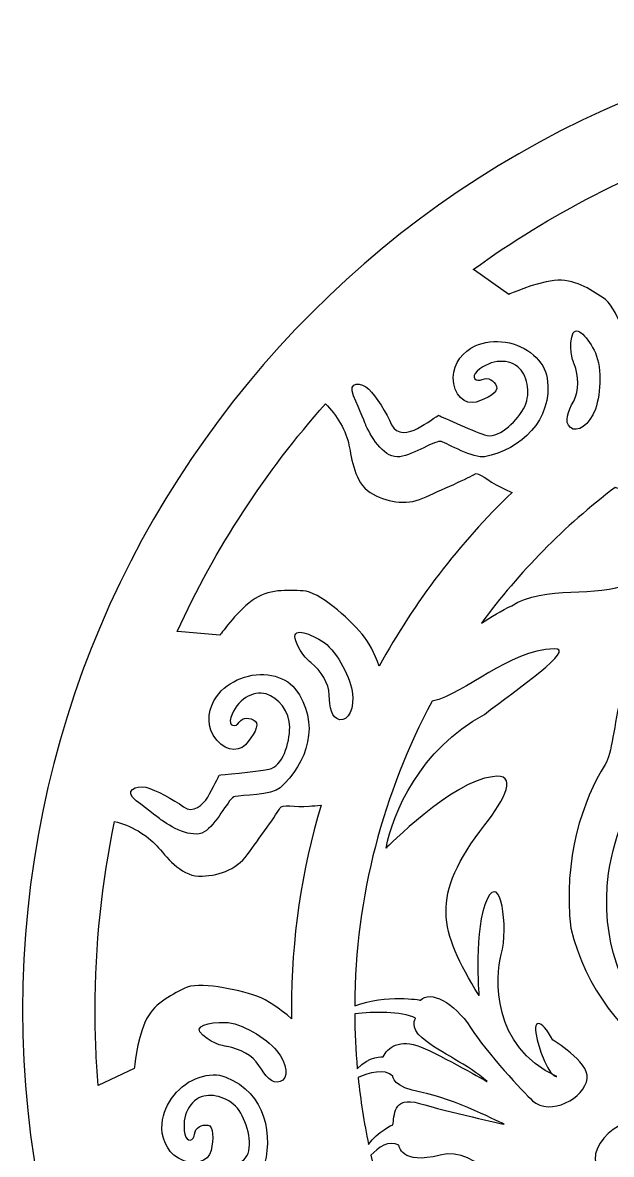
# Model space of a CAD drawing. Header units: centimetres. Extents: x 19.41 to 25.28, y 1.84 to 7.7.
# Drawn here: x 19.413 to 21.162, y 4.342 to 7.702 of the extents above; entities that cross this region are included whole.
import ezdxf

# ---------------------------------------------------------------- set-up
doc = ezdxf.new("R2010")
doc.units = ezdxf.units.CM
doc.header["$MEASUREMENT"] = 0
doc.layers.add('layer 1', color=7, linetype='Continuous')

msp = doc.modelspace()

# ---------------------------------------------------------------- linework, layer by layer
at = {"layer": 'layer 1', "color": 250}
for points, knots in [([(22.34409, 7.7025), (23.9587, 7.7025), (25.27558, 6.38563), (25.27558, 4.77102), (25.27558, 4.77102), (25.27558, 3.15641), (23.9587, 1.83953), (22.34409, 1.83953), (22.34409, 1.83953), (20.72949, 1.83953), (19.41261, 3.15641), (19.41261, 4.77102), (19.41261, 4.77102), (19.41261, 6.38563), (20.72949, 7.7025), (22.34409, 7.7025)], [0, 0, 0, 0, 0.2, 0.2, 0.2, 0.2, 0.4, 0.4, 0.4, 0.4, 0.6, 0.6, 0.6, 0.6, 1, 1, 1, 1]), ([(21.22252, 6.58373), (21.41558, 6.70377), (21.62904, 6.79383), (21.85633, 6.84739), (21.85633, 6.84739), (21.84751, 6.8596), (21.83966, 6.87172), (21.83258, 6.88193), (21.83258, 6.88193), (21.80779, 6.91765), (21.79821, 6.95591), (21.78456, 6.95427), (21.78456, 6.95427), (21.7709, 6.95265), (21.67074, 6.96362), (21.6154, 6.9692), (21.6154, 6.9692), (21.56005, 6.97478), (21.51396, 7.01489), (21.48844, 7.0627), (21.48844, 7.0627), (21.46292, 7.11051), (21.49129, 7.17693), (21.50433, 7.21574), (21.50433, 7.21574), (21.51639, 7.25162), (21.51895, 7.31115), (21.50548, 7.35426), (21.50548, 7.35426), (21.23296, 7.26536), (20.97915, 7.13442), (20.75178, 6.96911), (20.75178, 6.96911), (20.75178, 6.96911), (20.75507, 6.96698), (20.75507, 6.96698), (20.75507, 6.96698), (20.75507, 6.96698), (20.85755, 6.8953), (20.85755, 6.8953), (20.85755, 6.8953), (20.85755, 6.8953), (20.93161, 6.92968), (20.99189, 6.93658), (20.99189, 6.93658), (21.05217, 6.94348), (21.09794, 6.9108), (21.13769, 6.88577), (21.13769, 6.88577), (21.17744, 6.86073), (21.21368, 6.75015), (21.22527, 6.68717), (21.22527, 6.68717), (21.23069, 6.65771), (21.22902, 6.62231), (21.22252, 6.58373)], [0, 0, 0, 0, 0.0666667, 0.0666667, 0.0666667, 0.0666667, 0.1333333, 0.1333333, 0.1333333, 0.1333333, 0.2, 0.2, 0.2, 0.2, 0.2666667, 0.2666667, 0.2666667, 0.2666667, 0.3333333, 0.3333333, 0.3333333, 0.3333333, 0.4, 0.4, 0.4, 0.4, 0.4666667, 0.4666667, 0.4666667, 0.4666667, 0.5333333, 0.5333333, 0.5333333, 0.5333333, 0.6, 0.6, 0.6, 0.6, 0.6666667, 0.6666667, 0.6666667, 0.6666667, 0.7333333, 0.7333333, 0.7333333, 0.7333333, 0.8, 0.8, 0.8, 0.8, 0.8666667, 0.8666667, 0.8666667, 0.8666667, 1, 1, 1, 1]), ([(21.05182, 6.68885), (21.06515, 6.65308), (21.06718, 6.61053), (21.05038, 6.57886), (21.05038, 6.57886), (21.03356, 6.54719), (21.02089, 6.51756), (21.0405, 6.50033), (21.0405, 6.50033), (21.06011, 6.4831), (21.09767, 6.50722), (21.11487, 6.55492), (21.11487, 6.55492), (21.13207, 6.60262), (21.13435, 6.68848), (21.11105, 6.73002), (21.11105, 6.73002), (21.08774, 6.77155), (21.05348, 6.81202), (21.04455, 6.76841), (21.04455, 6.76841), (21.03563, 6.7248), (21.05182, 6.68885), (21.05182, 6.68885)], [0, 0, 0, 0, 0.1428571, 0.1428571, 0.1428571, 0.1428571, 0.2857143, 0.2857143, 0.2857143, 0.2857143, 0.4285714, 0.4285714, 0.4285714, 0.4285714, 0.5714286, 0.5714286, 0.5714286, 0.5714286, 0.7142857, 0.7142857, 0.7142857, 0.7142857, 1, 1, 1, 1]), ([(20.43298, 6.5066), (20.45227, 6.46418), (20.4901, 6.4069), (20.53335, 6.4132), (20.53335, 6.4132), (20.57659, 6.4195), (20.63996, 6.46424), (20.6574, 6.45834), (20.6574, 6.45834), (20.67484, 6.45244), (20.75432, 6.40698), (20.78575, 6.41342), (20.78575, 6.41342), (20.89218, 6.43524), (20.98945, 6.52058), (20.97152, 6.64703), (20.97152, 6.64703), (20.96792, 6.67243), (20.95305, 6.69552), (20.93088, 6.71535), (20.93088, 6.71535), (20.88579, 6.7557), (20.81186, 6.76753), (20.75733, 6.7423), (20.75733, 6.7423), (20.72238, 6.72614), (20.69287, 6.69251), (20.69229, 6.64878), (20.69229, 6.64878), (20.69161, 6.59705), (20.72775, 6.56575), (20.76072, 6.57591), (20.76072, 6.57591), (20.79369, 6.58607), (20.82805, 6.60584), (20.82095, 6.62245), (20.82095, 6.62245), (20.81386, 6.63905), (20.796, 6.65145), (20.77849, 6.6428), (20.77849, 6.6428), (20.76098, 6.63414), (20.74246, 6.649), (20.76382, 6.66794), (20.76382, 6.66794), (20.80517, 6.70462), (20.86108, 6.70524), (20.88964, 6.67557), (20.88964, 6.67557), (20.91483, 6.64939), (20.92414, 6.59534), (20.90106, 6.55535), (20.90106, 6.55535), (20.87668, 6.51313), (20.82361, 6.46454), (20.7856, 6.47815), (20.7856, 6.47815), (20.74758, 6.49176), (20.64834, 6.53654), (20.64834, 6.53654), (20.64834, 6.53654), (20.64834, 6.53654), (20.61038, 6.51051), (20.58613, 6.49741), (20.58613, 6.49741), (20.56188, 6.4843), (20.52332, 6.47529), (20.50914, 6.50849), (20.50914, 6.50849), (20.49495, 6.54171), (20.46248, 6.59381), (20.44107, 6.61451), (20.44107, 6.61451), (20.41967, 6.63521), (20.3778, 6.63853), (20.39619, 6.59455), (20.39619, 6.59455), (20.41458, 6.55057), (20.43298, 6.5066), (20.43298, 6.5066)], [0, 0, 0, 0, 0.047619, 0.047619, 0.047619, 0.047619, 0.0952381, 0.0952381, 0.0952381, 0.0952381, 0.1428571, 0.1428571, 0.1428571, 0.1428571, 0.1904762, 0.1904762, 0.1904762, 0.1904762, 0.2380952, 0.2380952, 0.2380952, 0.2380952, 0.2857143, 0.2857143, 0.2857143, 0.2857143, 0.3333333, 0.3333333, 0.3333333, 0.3333333, 0.3809524, 0.3809524, 0.3809524, 0.3809524, 0.4285714, 0.4285714, 0.4285714, 0.4285714, 0.4761905, 0.4761905, 0.4761905, 0.4761905, 0.5238095, 0.5238095, 0.5238095, 0.5238095, 0.5714286, 0.5714286, 0.5714286, 0.5714286, 0.6190476, 0.6190476, 0.6190476, 0.6190476, 0.6666667, 0.6666667, 0.6666667, 0.6666667, 0.7142857, 0.7142857, 0.7142857, 0.7142857, 0.7619048, 0.7619048, 0.7619048, 0.7619048, 0.8095238, 0.8095238, 0.8095238, 0.8095238, 0.8571429, 0.8571429, 0.8571429, 0.8571429, 0.9047619, 0.9047619, 0.9047619, 0.9047619, 1, 1, 1, 1]), ([(20.47224, 5.79154), (20.57721, 5.98308), (20.71076, 6.15687), (20.86704, 6.30721), (20.86704, 6.30721), (20.85499, 6.31275), (20.84372, 6.31847), (20.83373, 6.32317), (20.83373, 6.32317), (20.79439, 6.34172), (20.76697, 6.37006), (20.75596, 6.36182), (20.75596, 6.36182), (20.74495, 6.35358), (20.65272, 6.31301), (20.602, 6.29017), (20.602, 6.29017), (20.55129, 6.26732), (20.49132, 6.27901), (20.44531, 6.30766), (20.44531, 6.30766), (20.3993, 6.33631), (20.39066, 6.40802), (20.38255, 6.44814), (20.38255, 6.44814), (20.37491, 6.48595), (20.34647, 6.54007), (20.31241, 6.57038), (20.31241, 6.57038), (20.134, 6.36921), (19.98486, 6.14155), (19.87185, 5.89415), (19.87185, 5.89415), (19.87185, 5.89415), (19.87422, 5.89402), (19.87422, 5.89402), (19.87422, 5.89402), (19.87422, 5.89402), (19.99881, 5.88319), (19.99881, 5.88319), (19.99881, 5.88319), (19.99881, 5.88319), (20.04575, 5.94999), (20.0945, 5.98611), (20.0945, 5.98611), (20.14326, 6.02222), (20.19923, 6.0168), (20.24618, 6.015), (20.24618, 6.015), (20.29312, 6.01319), (20.3798, 5.93555), (20.42132, 5.8868), (20.42132, 5.8868), (20.4415, 5.86311), (20.45826, 5.83005), (20.47224, 5.79154)], [0, 0, 0, 0, 0.0666667, 0.0666667, 0.0666667, 0.0666667, 0.1333333, 0.1333333, 0.1333333, 0.1333333, 0.2, 0.2, 0.2, 0.2, 0.2666667, 0.2666667, 0.2666667, 0.2666667, 0.3333333, 0.3333333, 0.3333333, 0.3333333, 0.4, 0.4, 0.4, 0.4, 0.4666667, 0.4666667, 0.4666667, 0.4666667, 0.5333333, 0.5333333, 0.5333333, 0.5333333, 0.6, 0.6, 0.6, 0.6, 0.6666667, 0.6666667, 0.6666667, 0.6666667, 0.7333333, 0.7333333, 0.7333333, 0.7333333, 0.8, 0.8, 0.8, 0.8, 0.8666667, 0.8666667, 0.8666667, 0.8666667, 1, 1, 1, 1]), ([(21.17398, 6.32255), (21.26915, 6.2892), (21.40742, 6.28339), (21.44257, 6.2823), (21.44257, 6.2823), (21.50821, 6.28028), (21.39773, 6.23643), (21.35904, 6.22105), (21.35904, 6.22105), (21.28716, 6.19246), (21.27957, 6.09034), (21.4155, 6.17079), (21.4155, 6.17079), (21.5383, 6.24343), (21.81262, 6.26801), (21.83764, 6.27144), (21.83764, 6.27144), (21.84547, 6.26796), (21.89757, 6.2421), (21.82789, 6.19755), (21.82789, 6.19755), (21.74236, 6.15159), (21.57748, 6.32034), (21.36068, 6.04924), (21.36068, 6.04924), (21.35447, 6.07928), (21.30112, 6.07759), (21.21113, 6.03549), (21.21113, 6.03549), (21.12573, 5.99553), (20.96007, 6.03235), (20.86621, 5.97101), (20.86621, 5.97101), (20.83597, 5.95618), (20.80526, 5.93864), (20.77602, 5.91887), (20.77602, 5.91887), (20.88843, 6.0719), (21.02259, 6.20803), (21.17398, 6.32255)], [0, 0, 0, 0, 0.0909091, 0.0909091, 0.0909091, 0.0909091, 0.1818182, 0.1818182, 0.1818182, 0.1818182, 0.2727273, 0.2727273, 0.2727273, 0.2727273, 0.3636364, 0.3636364, 0.3636364, 0.3636364, 0.4545455, 0.4545455, 0.4545455, 0.4545455, 0.5454545, 0.5454545, 0.5454545, 0.5454545, 0.6363636, 0.6363636, 0.6363636, 0.6363636, 0.7272727, 0.7272727, 0.7272727, 0.7272727, 0.8181818, 0.8181818, 0.8181818, 0.8181818, 1, 1, 1, 1]), ([(20.27026, 5.80153), (20.2997, 5.77721), (20.32273, 5.74138), (20.32401, 5.70555), (20.32401, 5.70555), (20.32529, 5.66972), (20.32913, 5.63772), (20.35473, 5.63261), (20.35473, 5.63261), (20.38032, 5.62749), (20.4008, 5.66716), (20.39184, 5.71707), (20.39184, 5.71707), (20.38288, 5.76698), (20.34193, 5.84248), (20.30098, 5.86679), (20.30098, 5.86679), (20.26003, 5.89111), (20.21012, 5.90903), (20.22419, 5.86679), (20.22419, 5.86679), (20.23827, 5.82456), (20.27026, 5.80153), (20.27026, 5.80153)], [0, 0, 0, 0, 0.1428571, 0.1428571, 0.1428571, 0.1428571, 0.2857143, 0.2857143, 0.2857143, 0.2857143, 0.4285714, 0.4285714, 0.4285714, 0.4285714, 0.5714286, 0.5714286, 0.5714286, 0.5714286, 0.7142857, 0.7142857, 0.7142857, 0.7142857, 1, 1, 1, 1]), ([(20.62967, 5.68723), (20.73279, 5.71228), (20.85395, 5.83765), (20.99231, 5.84301), (20.99231, 5.84301), (21.06212, 5.84647), (20.87916, 5.72055), (20.7848, 5.6485), (20.7848, 5.6485), (20.5936, 5.5448), (20.51128, 5.35297), (20.49318, 5.25156), (20.49318, 5.25156), (20.49318, 5.25156), (20.68874, 5.44994), (20.8086, 5.46323), (20.8086, 5.46323), (20.88747, 5.47647), (20.8458, 5.39617), (20.78672, 5.32051), (20.78672, 5.32051), (20.62074, 5.10789), (20.6497, 5.00799), (20.76895, 4.81349), (20.76895, 4.81349), (20.76895, 4.81349), (20.75182, 5.0146), (20.79331, 5.09976), (20.79331, 5.09976), (20.83297, 5.18124), (20.85759, 5.01788), (20.83514, 4.93509), (20.83514, 4.93509), (20.8172, 4.86892), (20.80421, 4.66398), (20.99988, 4.57264), (20.99988, 4.57264), (20.99988, 4.57264), (20.97096, 4.57236), (20.94204, 4.68199), (20.94204, 4.68199), (20.92512, 4.74613), (20.95374, 4.74675), (20.98789, 4.68139), (20.98789, 4.68139), (20.98789, 4.68139), (21.09584, 4.61805), (21.09057, 4.56739), (21.09057, 4.56739), (21.08455, 4.50913), (20.97895, 4.45329), (20.92813, 4.50124), (20.92813, 4.50124), (20.89992, 4.52794), (20.79306, 4.64249), (20.74391, 4.71843), (20.74391, 4.71843), (20.69477, 4.7944), (20.62391, 4.82903), (20.59461, 4.79993), (20.59461, 4.79993), (20.59461, 4.79993), (20.49538, 4.81813), (20.39952, 4.78322), (20.39952, 4.78322), (20.40155, 5.1096), (20.48461, 5.41735), (20.62967, 5.68723)], [0, 0, 0, 0, 0.0555556, 0.0555556, 0.0555556, 0.0555556, 0.1111111, 0.1111111, 0.1111111, 0.1111111, 0.1666667, 0.1666667, 0.1666667, 0.1666667, 0.2222222, 0.2222222, 0.2222222, 0.2222222, 0.2777778, 0.2777778, 0.2777778, 0.2777778, 0.3333333, 0.3333333, 0.3333333, 0.3333333, 0.3888889, 0.3888889, 0.3888889, 0.3888889, 0.4444444, 0.4444444, 0.4444444, 0.4444444, 0.5, 0.5, 0.5, 0.5, 0.5555556, 0.5555556, 0.5555556, 0.5555556, 0.6111111, 0.6111111, 0.6111111, 0.6111111, 0.6666667, 0.6666667, 0.6666667, 0.6666667, 0.7222222, 0.7222222, 0.7222222, 0.7222222, 0.7777778, 0.7777778, 0.7777778, 0.7777778, 0.8333333, 0.8333333, 0.8333333, 0.8333333, 0.8888889, 0.8888889, 0.8888889, 0.8888889, 1, 1, 1, 1]), ([(19.82546, 5.33427), (19.86338, 5.30719), (19.92478, 5.27649), (19.95908, 5.30358), (19.95908, 5.30358), (19.99339, 5.33066), (20.02589, 5.40108), (20.04395, 5.40469), (20.04395, 5.40469), (20.062, 5.4083), (20.15356, 5.40867), (20.17756, 5.42997), (20.17756, 5.42997), (20.25882, 5.50208), (20.30039, 5.62462), (20.22164, 5.72516), (20.22164, 5.72516), (20.20582, 5.74536), (20.1814, 5.75793), (20.15229, 5.76401), (20.15229, 5.76401), (20.09305, 5.77641), (20.02312, 5.74969), (19.98851, 5.70057), (19.98851, 5.70057), (19.96632, 5.6691), (19.95758, 5.62522), (19.97894, 5.58706), (19.97894, 5.58706), (20.00422, 5.54192), (20.05117, 5.53289), (20.07464, 5.55817), (20.07464, 5.55817), (20.09812, 5.58345), (20.11798, 5.61776), (20.10353, 5.62859), (20.10353, 5.62859), (20.08909, 5.63942), (20.06742, 5.64123), (20.05659, 5.62498), (20.05659, 5.62498), (20.04575, 5.60873), (20.02228, 5.61234), (20.03131, 5.63942), (20.03131, 5.63942), (20.04879, 5.69186), (20.0969, 5.72035), (20.13646, 5.70894), (20.13646, 5.70894), (20.17136, 5.69886), (20.20645, 5.6567), (20.20645, 5.61053), (20.20645, 5.61053), (20.20645, 5.56178), (20.18479, 5.49317), (20.14506, 5.48595), (20.14506, 5.48595), (20.10534, 5.47872), (19.997, 5.46789), (19.997, 5.46789), (19.997, 5.46789), (19.997, 5.46789), (19.97714, 5.42636), (19.96269, 5.40289), (19.96269, 5.40289), (19.94825, 5.37941), (19.91936, 5.35233), (19.89047, 5.374), (19.89047, 5.374), (19.86158, 5.39566), (19.80741, 5.42456), (19.77852, 5.43178), (19.77852, 5.43178), (19.74963, 5.439), (19.71171, 5.42094), (19.74963, 5.39205), (19.74963, 5.39205), (19.78755, 5.36316), (19.82546, 5.33427), (19.82546, 5.33427)], [0, 0, 0, 0, 0.047619, 0.047619, 0.047619, 0.047619, 0.0952381, 0.0952381, 0.0952381, 0.0952381, 0.1428571, 0.1428571, 0.1428571, 0.1428571, 0.1904762, 0.1904762, 0.1904762, 0.1904762, 0.2380952, 0.2380952, 0.2380952, 0.2380952, 0.2857143, 0.2857143, 0.2857143, 0.2857143, 0.3333333, 0.3333333, 0.3333333, 0.3333333, 0.3809524, 0.3809524, 0.3809524, 0.3809524, 0.4285714, 0.4285714, 0.4285714, 0.4285714, 0.4761905, 0.4761905, 0.4761905, 0.4761905, 0.5238095, 0.5238095, 0.5238095, 0.5238095, 0.5714286, 0.5714286, 0.5714286, 0.5714286, 0.6190476, 0.6190476, 0.6190476, 0.6190476, 0.6666667, 0.6666667, 0.6666667, 0.6666667, 0.7142857, 0.7142857, 0.7142857, 0.7142857, 0.7619048, 0.7619048, 0.7619048, 0.7619048, 0.8095238, 0.8095238, 0.8095238, 0.8095238, 0.8571429, 0.8571429, 0.8571429, 0.8571429, 0.9047619, 0.9047619, 0.9047619, 0.9047619, 1, 1, 1, 1]), ([(21.19216, 5.70901), (21.20037, 5.65763), (21.22139, 5.60024), (21.2335, 5.54599), (21.2335, 5.54599), (21.2335, 5.54599), (21.34869, 5.6498), (21.4851, 5.68062), (21.4851, 5.68062), (21.34145, 5.59103), (21.19266, 5.42323), (21.15365, 5.17715), (21.15365, 5.17715), (21.10349, 4.76742), (21.42441, 4.57727), (21.59914, 4.49741), (21.59914, 4.49741), (21.63541, 4.48084), (21.67863, 4.45843), (21.72262, 4.43296), (21.72262, 4.43296), (21.49735, 4.47584), (21.12787, 4.6519), (21.04185, 5.01341), (21.04185, 5.01341), (21.01784, 5.2183), (21.07741, 5.39606), (21.14406, 5.49965), (21.14406, 5.49965), (21.16457, 5.53154), (21.1691, 5.61399), (21.19216, 5.70901)], [0, 0, 0, 0, 0.1111111, 0.1111111, 0.1111111, 0.1111111, 0.2222222, 0.2222222, 0.2222222, 0.2222222, 0.3333333, 0.3333333, 0.3333333, 0.3333333, 0.4444444, 0.4444444, 0.4444444, 0.4444444, 0.5555556, 0.5555556, 0.5555556, 0.5555556, 0.6666667, 0.6666667, 0.6666667, 0.6666667, 0.7777778, 0.7777778, 0.7777778, 0.7777778, 1, 1, 1, 1]), ([(20.21156, 4.74465), (20.21145, 4.75344), (20.21122, 4.7622), (20.21122, 4.77102), (20.21122, 4.77102), (20.21122, 4.98195), (20.24225, 5.18584), (20.29974, 5.37851), (20.29974, 5.37851), (20.28702, 5.37736), (20.27487, 5.37669), (20.26423, 5.3758), (20.26423, 5.3758), (20.2209, 5.37219), (20.18298, 5.38302), (20.17756, 5.37039), (20.17756, 5.37039), (20.17215, 5.35775), (20.11256, 5.27649), (20.08006, 5.23135), (20.08006, 5.23135), (20.04756, 5.18621), (19.98978, 5.16635), (19.93561, 5.16815), (19.93561, 5.16815), (19.88144, 5.16996), (19.8381, 5.22774), (19.81102, 5.25844), (19.81102, 5.25844), (19.78491, 5.28802), (19.7314, 5.32153), (19.68606, 5.32984), (19.68606, 5.32984), (19.64807, 5.14939), (19.62797, 4.96248), (19.62797, 4.77102), (19.62797, 4.77102), (19.62797, 4.6955), (19.6311, 4.6207), (19.6372, 4.54672), (19.6372, 4.54672), (19.6372, 4.54672), (19.74461, 4.59687), (19.74461, 4.59687), (19.74461, 4.59687), (19.74461, 4.59687), (19.75187, 4.6782), (19.77603, 4.73385), (19.77603, 4.73385), (19.8002, 4.7895), (19.85138, 4.8128), (19.89294, 4.83471), (19.89294, 4.83471), (19.9345, 4.85662), (20.04838, 4.83271), (20.10872, 4.81126), (20.10872, 4.81126), (20.1415, 4.7996), (20.17644, 4.77567), (20.21156, 4.74465)], [0, 0, 0, 0, 0.0625, 0.0625, 0.0625, 0.0625, 0.125, 0.125, 0.125, 0.125, 0.1875, 0.1875, 0.1875, 0.1875, 0.25, 0.25, 0.25, 0.25, 0.3125, 0.3125, 0.3125, 0.3125, 0.375, 0.375, 0.375, 0.375, 0.4375, 0.4375, 0.4375, 0.4375, 0.5, 0.5, 0.5, 0.5, 0.5625, 0.5625, 0.5625, 0.5625, 0.625, 0.625, 0.625, 0.625, 0.6875, 0.6875, 0.6875, 0.6875, 0.75, 0.75, 0.75, 0.75, 0.8125, 0.8125, 0.8125, 0.8125, 0.875, 0.875, 0.875, 0.875, 1, 1, 1, 1]), ([(20.44787, 4.33933), (20.46917, 4.36184), (20.501, 4.38552), (20.5309, 4.36921), (20.5309, 4.36921), (20.5309, 4.36921), (20.53616, 4.30882), (20.6532, 4.33977), (20.6532, 4.33977), (20.77025, 4.3707), (20.85091, 4.20147), (20.93196, 4.20981), (20.93196, 4.20981), (21.01293, 4.21808), (21.0687, 4.09626), (21.11718, 4.09185), (21.11718, 4.09185), (21.11718, 4.09185), (21.13848, 4.02773), (21.11521, 3.9981), (21.11521, 3.9981), (21.11521, 3.9981), (21.16745, 4.02376), (21.15299, 4.10784), (21.15299, 4.10784), (21.15299, 4.10784), (21.2193, 4.18674), (21.13704, 4.27563), (21.13704, 4.27563), (21.05476, 4.36452), (21.21628, 4.47296), (21.27275, 4.44036), (21.27275, 4.44036), (21.51039, 4.36054), (21.68538, 4.38061), (21.77392, 4.40202), (21.77392, 4.40202), (21.87917, 4.3359), (21.97496, 4.25832), (21.97478, 4.2084), (21.97478, 4.2084), (21.97446, 4.12977), (21.94815, 4.13982), (21.88696, 4.12092), (21.88696, 4.12092), (21.82576, 4.10194), (21.83307, 4.05466), (21.83307, 4.05466), (21.83307, 4.05466), (21.76259, 3.98263), (21.79804, 3.90397), (21.79804, 3.90397), (21.79804, 3.90397), (21.81182, 3.99617), (21.87898, 4.01526), (21.87898, 4.01526), (21.87898, 4.01526), (21.92835, 3.98839), (22.04849, 4.028), (22.04849, 4.028), (22.04849, 4.028), (22.0814, 3.9576), (22.20268, 3.92442), (22.21715, 3.82654), (22.21715, 3.82654), (22.23158, 3.7286), (22.31699, 3.77933), (22.31699, 3.77933), (22.31699, 3.77933), (22.37066, 3.73881), (22.36344, 3.64818), (22.36344, 3.64818), (22.36344, 3.64818), (22.45254, 3.68995), (22.36161, 3.82559), (22.36161, 3.82559), (22.36161, 3.82559), (22.39075, 3.84488), (22.36054, 3.90712), (22.30788, 3.95854), (22.30788, 3.95854), (22.25045, 4.01454), (22.20022, 4.07143), (22.20022, 4.07143), (22.20022, 4.07143), (22.20022, 4.07143), (22.35844, 4.00784), (22.42873, 3.9555), (22.42873, 3.9555), (22.49902, 3.90312), (22.55887, 3.97242), (22.55887, 3.97242), (22.55887, 3.97242), (22.62701, 3.94263), (22.6447, 3.86493), (22.6447, 3.86493), (22.6447, 3.86493), (22.68127, 3.96262), (22.59297, 4.01973), (22.59297, 4.01973), (22.59297, 4.01973), (22.61502, 4.07479), (22.56532, 4.1127), (22.46325, 4.12382), (22.46325, 4.12382), (22.41131, 4.12947), (22.32107, 4.16089), (22.32107, 4.16089), (22.32107, 4.16089), (22.32107, 4.16089), (22.46123, 4.17218), (22.52968, 4.16462), (22.52968, 4.16462), (22.62126, 4.15452), (22.6518, 4.23304), (22.6518, 4.23304), (22.6518, 4.23304), (22.71326, 4.24669), (22.75167, 4.1858), (22.75167, 4.1858), (22.75167, 4.1858), (22.74189, 4.28225), (22.64821, 4.28435), (22.64821, 4.28435), (22.64821, 4.28435), (22.60685, 4.42173), (22.41829, 4.22487), (22.23894, 4.24597), (22.23894, 4.24597), (22.088, 4.26371), (22.12449, 4.31723), (22.06674, 4.3707), (22.06674, 4.3707), (22.00901, 4.42416), (22.09578, 4.44118), (22.09578, 4.44118), (22.09578, 4.44118), (22.09578, 4.44118), (22.30139, 4.45572), (22.52369, 4.58342), (22.52369, 4.58342), (22.90376, 4.80172), (23.17681, 4.81287), (23.30935, 4.76205), (23.30935, 4.76205), (23.54264, 4.67256), (23.45207, 4.42703), (23.38175, 4.40275), (23.38175, 4.40275), (23.33921, 4.38808), (23.31519, 4.3425), (23.28088, 4.39378), (23.28088, 4.39378), (23.26186, 4.42236), (23.18136, 4.52243), (23.1538, 4.5973), (23.1538, 4.5973), (23.12623, 4.67217), (23.07227, 4.71615), (23.04174, 4.69722), (23.04174, 4.69722), (23.04174, 4.69722), (22.96625, 4.74722), (22.90845, 4.70178), (22.90845, 4.70178), (22.90845, 4.70178), (23.00053, 4.69593), (23.01965, 4.65457), (23.01965, 4.65457), (23.01965, 4.65457), (22.99851, 4.63407), (23.02474, 4.60031), (23.02474, 4.60031), (23.06563, 4.54764), (23.12586, 4.50697), (23.1657, 4.45004), (23.1657, 4.45004), (23.1657, 4.45004), (23.06742, 4.54149), (23.01622, 4.5787), (23.01622, 4.5787), (22.96888, 4.61302), (22.92997, 4.59658), (22.9158, 4.57578), (22.9158, 4.57578), (22.9158, 4.57578), (22.85877, 4.59366), (22.81471, 4.53252), (22.81471, 4.53252), (22.81471, 4.53252), (22.90616, 4.56009), (22.92875, 4.52094), (22.92875, 4.52094), (22.92875, 4.52094), (22.92118, 4.49351), (22.99433, 4.46184), (22.99433, 4.46184), (23.06669, 4.43051), (23.1851, 4.33147), (23.1851, 4.33147), (23.1851, 4.33147), (23.1851, 4.33147), (23.04584, 4.39895), (22.98143, 4.43569), (22.98143, 4.43569), (22.917, 4.47244), (22.91106, 4.41715), (22.90179, 4.39784), (22.90179, 4.39784), (22.90179, 4.39784), (22.81306, 4.38162), (22.80193, 4.31193), (22.80193, 4.31193), (22.80193, 4.31193), (22.86733, 4.3766), (22.90576, 4.34231), (22.90576, 4.34231), (22.90576, 4.34231), (22.89881, 4.2897), (23.00466, 4.29235), (23.00466, 4.29235), (23.11046, 4.295), (23.1473, 4.13405), (23.21807, 4.12467), (23.21807, 4.12467), (23.28885, 4.11529), (23.31338, 3.99992), (23.35391, 3.98635), (23.35391, 3.98635), (23.35391, 3.98635), (23.35996, 3.92725), (23.33447, 3.90667), (23.33447, 3.90667), (23.33447, 3.90667), (23.38396, 3.91796), (23.38753, 3.99272), (23.38753, 3.99272), (23.38753, 3.99272), (23.43878, 4.02127), (23.38535, 4.11386), (23.38535, 4.11386), (23.33191, 4.20647), (23.40511, 4.24611), (23.45625, 4.24934), (23.45625, 4.24934), (23.49367, 4.24046), (23.49814, 4.09847), (23.44757, 3.84659), (23.44757, 3.84659), (23.3293, 3.82507), (23.11092, 3.75504), (22.9296, 3.52713), (22.9296, 3.52713), (22.98042, 3.57789), (23.23067, 3.69309), (23.18142, 3.59957), (23.18142, 3.59957), (23.14413, 3.52873), (22.81421, 3.56818), (22.6444, 3.31374), (22.6444, 3.31374), (22.66675, 3.35175), (22.94315, 3.4546), (22.88064, 3.36773), (22.88064, 3.36773), (22.84841, 3.32301), (22.73979, 3.29101), (22.61039, 3.29865), (22.61039, 3.29865), (22.44063, 3.31964), (22.32762, 3.29594), (22.22186, 3.27348), (22.22186, 3.27348), (22.18451, 3.41099), (22.01932, 3.82989), (21.40104, 3.77376), (21.40104, 3.77376), (21.40104, 3.77376), (21.72887, 3.62302), (21.67256, 3.58531), (21.67256, 3.58531), (21.57651, 3.521), (21.42025, 3.69011), (21.27886, 3.78766), (21.27886, 3.78766), (20.98149, 3.99286), (20.87605, 3.80307), (20.60257, 3.98099), (20.60257, 3.98099), (20.60257, 3.98099), (20.59916, 3.9515), (20.60196, 3.90845), (20.60196, 3.90845), (20.53449, 4.04397), (20.48232, 4.18833), (20.44787, 4.33933)], [0, 0, 0, 0, 0.0133333, 0.0133333, 0.0133333, 0.0133333, 0.0266667, 0.0266667, 0.0266667, 0.0266667, 0.04, 0.04, 0.04, 0.04, 0.0533333, 0.0533333, 0.0533333, 0.0533333, 0.0666667, 0.0666667, 0.0666667, 0.0666667, 0.08, 0.08, 0.08, 0.08, 0.0933333, 0.0933333, 0.0933333, 0.0933333, 0.1066667, 0.1066667, 0.1066667, 0.1066667, 0.12, 0.12, 0.12, 0.12, 0.1333333, 0.1333333, 0.1333333, 0.1333333, 0.1466667, 0.1466667, 0.1466667, 0.1466667, 0.16, 0.16, 0.16, 0.16, 0.1733333, 0.1733333, 0.1733333, 0.1733333, 0.1866667, 0.1866667, 0.1866667, 0.1866667, 0.2, 0.2, 0.2, 0.2, 0.2133333, 0.2133333, 0.2133333, 0.2133333, 0.2266667, 0.2266667, 0.2266667, 0.2266667, 0.24, 0.24, 0.24, 0.24, 0.2533333, 0.2533333, 0.2533333, 0.2533333, 0.2666667, 0.2666667, 0.2666667, 0.2666667, 0.28, 0.28, 0.28, 0.28, 0.2933333, 0.2933333, 0.2933333, 0.2933333, 0.3066667, 0.3066667, 0.3066667, 0.3066667, 0.32, 0.32, 0.32, 0.32, 0.3333333, 0.3333333, 0.3333333, 0.3333333, 0.3466667, 0.3466667, 0.3466667, 0.3466667, 0.36, 0.36, 0.36, 0.36, 0.3733333, 0.3733333, 0.3733333, 0.3733333, 0.3866667, 0.3866667, 0.3866667, 0.3866667, 0.4, 0.4, 0.4, 0.4, 0.4133333, 0.4133333, 0.4133333, 0.4133333, 0.4266667, 0.4266667, 0.4266667, 0.4266667, 0.44, 0.44, 0.44, 0.44, 0.4533333, 0.4533333, 0.4533333, 0.4533333, 0.4666667, 0.4666667, 0.4666667, 0.4666667, 0.48, 0.48, 0.48, 0.48, 0.4933333, 0.4933333, 0.4933333, 0.4933333, 0.5066667, 0.5066667, 0.5066667, 0.5066667, 0.52, 0.52, 0.52, 0.52, 0.5333333, 0.5333333, 0.5333333, 0.5333333, 0.5466667, 0.5466667, 0.5466667, 0.5466667, 0.56, 0.56, 0.56, 0.56, 0.5733333, 0.5733333, 0.5733333, 0.5733333, 0.5866667, 0.5866667, 0.5866667, 0.5866667, 0.6, 0.6, 0.6, 0.6, 0.6133333, 0.6133333, 0.6133333, 0.6133333, 0.6266667, 0.6266667, 0.6266667, 0.6266667, 0.64, 0.64, 0.64, 0.64, 0.6533333, 0.6533333, 0.6533333, 0.6533333, 0.6666667, 0.6666667, 0.6666667, 0.6666667, 0.68, 0.68, 0.68, 0.68, 0.6933333, 0.6933333, 0.6933333, 0.6933333, 0.7066667, 0.7066667, 0.7066667, 0.7066667, 0.72, 0.72, 0.72, 0.72, 0.7333333, 0.7333333, 0.7333333, 0.7333333, 0.7466667, 0.7466667, 0.7466667, 0.7466667, 0.76, 0.76, 0.76, 0.76, 0.7733333, 0.7733333, 0.7733333, 0.7733333, 0.7866667, 0.7866667, 0.7866667, 0.7866667, 0.8, 0.8, 0.8, 0.8, 0.8133333, 0.8133333, 0.8133333, 0.8133333, 0.8266667, 0.8266667, 0.8266667, 0.8266667, 0.84, 0.84, 0.84, 0.84, 0.8533333, 0.8533333, 0.8533333, 0.8533333, 0.8666667, 0.8666667, 0.8666667, 0.8666667, 0.88, 0.88, 0.88, 0.88, 0.8933333, 0.8933333, 0.8933333, 0.8933333, 0.9066667, 0.9066667, 0.9066667, 0.9066667, 0.92, 0.92, 0.92, 0.92, 0.9333333, 0.9333333, 0.9333333, 0.9333333, 0.9466667, 0.9466667, 0.9466667, 0.9466667, 0.96, 0.96, 0.96, 0.96, 0.9733333, 0.9733333, 0.9733333, 0.9733333, 1, 1, 1, 1]), ([(20.39951, 4.75956), (20.45607, 4.76491), (20.53746, 4.76774), (20.58059, 4.74666), (20.58059, 4.74666), (20.58059, 4.74666), (20.56213, 4.71825), (20.59962, 4.68762), (20.59962, 4.68762), (20.65807, 4.63987), (20.73509, 4.61057), (20.79347, 4.55782), (20.79347, 4.55782), (20.79347, 4.55782), (20.6616, 4.63349), (20.59545, 4.66133), (20.59545, 4.66133), (20.53438, 4.68702), (20.4951, 4.65838), (20.48451, 4.63151), (20.48451, 4.63151), (20.48451, 4.63151), (20.44191, 4.63451), (20.40734, 4.59617), (20.40734, 4.59617), (20.4025, 4.65005), (20.39983, 4.70453), (20.39951, 4.75956)], [0, 0, 0, 0, 0.125, 0.125, 0.125, 0.125, 0.25, 0.25, 0.25, 0.25, 0.375, 0.375, 0.375, 0.375, 0.5, 0.5, 0.5, 0.5, 0.625, 0.625, 0.625, 0.625, 0.75, 0.75, 0.75, 0.75, 1, 1, 1, 1]), ([(20.02053, 4.66188), (20.05818, 4.65554), (20.09604, 4.63603), (20.11507, 4.60564), (20.11507, 4.60564), (20.13409, 4.57524), (20.15341, 4.54946), (20.17814, 4.55782), (20.17814, 4.55782), (20.20286, 4.56618), (20.20076, 4.61078), (20.16805, 4.64952), (20.16805, 4.64952), (20.13533, 4.68827), (20.06212, 4.73318), (20.01449, 4.73376), (20.01449, 4.73376), (19.96687, 4.73434), (19.91469, 4.7249), (19.948, 4.69537), (19.948, 4.69537), (19.98131, 4.66583), (20.02053, 4.66188), (20.02053, 4.66188)], [0, 0, 0, 0, 0.1428571, 0.1428571, 0.1428571, 0.1428571, 0.2857143, 0.2857143, 0.2857143, 0.2857143, 0.4285714, 0.4285714, 0.4285714, 0.4285714, 0.5714286, 0.5714286, 0.5714286, 0.5714286, 0.7142857, 0.7142857, 0.7142857, 0.7142857, 1, 1, 1, 1]), ([(19.86895, 4.03483), (19.91533, 4.03033), (19.98385, 4.03444), (20.00002, 4.07505), (20.00002, 4.07505), (20.01618, 4.11566), (20.00912, 4.1929), (20.02295, 4.20505), (20.02295, 4.20505), (20.03679, 4.21721), (20.11589, 4.26331), (20.12603, 4.29375), (20.12603, 4.29375), (20.16034, 4.39682), (20.13508, 4.52374), (20.0166, 4.57143), (20.0166, 4.57143), (19.9928, 4.58101), (19.96537, 4.57968), (19.93712, 4.5704), (19.93712, 4.5704), (19.87962, 4.55152), (19.83242, 4.49341), (19.827, 4.43358), (19.827, 4.43358), (19.82352, 4.39522), (19.83789, 4.35285), (19.87547, 4.33049), (19.87547, 4.33049), (19.91993, 4.30403), (19.96511, 4.31969), (19.9728, 4.35332), (19.9728, 4.35332), (19.98049, 4.38695), (19.98053, 4.42659), (19.96261, 4.42875), (19.96261, 4.42875), (19.94468, 4.43091), (19.92501, 4.42164), (19.92376, 4.40215), (19.92376, 4.40215), (19.9225, 4.38266), (19.90037, 4.37405), (19.89464, 4.40202), (19.89464, 4.40202), (19.88356, 4.45617), (19.91098, 4.5049), (19.95095, 4.51479), (19.95095, 4.51479), (19.98622, 4.52352), (20.03768, 4.50455), (20.06077, 4.46457), (20.06077, 4.46457), (20.08514, 4.42235), (20.10068, 4.35209), (20.06989, 4.32598), (20.06989, 4.32598), (20.0391, 4.29986), (19.9507, 4.23631), (19.9507, 4.23631), (19.9507, 4.23631), (19.9507, 4.23631), (19.95426, 4.19041), (19.95349, 4.16286), (19.95349, 4.16286), (19.95272, 4.13531), (19.94124, 4.09741), (19.90538, 4.10173), (19.90538, 4.10173), (19.86953, 4.10605), (19.80817, 4.10398), (19.77954, 4.09579), (19.77954, 4.09579), (19.75091, 4.0876), (19.7271, 4.05301), (19.77438, 4.04695), (19.77438, 4.04695), (19.82167, 4.04089), (19.86895, 4.03483), (19.86895, 4.03483)], [0, 0, 0, 0, 0.047619, 0.047619, 0.047619, 0.047619, 0.0952381, 0.0952381, 0.0952381, 0.0952381, 0.1428571, 0.1428571, 0.1428571, 0.1428571, 0.1904762, 0.1904762, 0.1904762, 0.1904762, 0.2380952, 0.2380952, 0.2380952, 0.2380952, 0.2857143, 0.2857143, 0.2857143, 0.2857143, 0.3333333, 0.3333333, 0.3333333, 0.3333333, 0.3809524, 0.3809524, 0.3809524, 0.3809524, 0.4285714, 0.4285714, 0.4285714, 0.4285714, 0.4761905, 0.4761905, 0.4761905, 0.4761905, 0.5238095, 0.5238095, 0.5238095, 0.5238095, 0.5714286, 0.5714286, 0.5714286, 0.5714286, 0.6190476, 0.6190476, 0.6190476, 0.6190476, 0.6666667, 0.6666667, 0.6666667, 0.6666667, 0.7142857, 0.7142857, 0.7142857, 0.7142857, 0.7619048, 0.7619048, 0.7619048, 0.7619048, 0.8095238, 0.8095238, 0.8095238, 0.8095238, 0.8571429, 0.8571429, 0.8571429, 0.8571429, 0.9047619, 0.9047619, 0.9047619, 0.9047619, 1, 1, 1, 1]), ([(20.40974, 4.57), (20.44052, 4.58336), (20.48949, 4.59869), (20.51243, 4.57393), (20.51243, 4.57393), (20.51243, 4.57393), (20.51074, 4.54149), (20.59993, 4.52558), (20.59993, 4.52558), (20.68816, 4.50985), (20.84422, 4.43106), (20.84422, 4.43106), (20.84422, 4.43106), (20.84422, 4.43106), (20.67278, 4.46924), (20.59203, 4.4931), (20.59203, 4.4931), (20.51131, 4.51691), (20.51834, 4.45384), (20.51273, 4.42989), (20.51273, 4.42989), (20.51273, 4.42989), (20.46727, 4.40995), (20.44097, 4.37091), (20.44097, 4.37091), (20.42723, 4.43615), (20.41672, 4.50256), (20.40974, 4.57)], [0, 0, 0, 0, 0.125, 0.125, 0.125, 0.125, 0.25, 0.25, 0.25, 0.25, 0.375, 0.375, 0.375, 0.375, 0.5, 0.5, 0.5, 0.5, 0.625, 0.625, 0.625, 0.625, 0.75, 0.75, 0.75, 0.75, 1, 1, 1, 1])]:
    msp.add_open_spline(points, degree=3, knots=knots, dxfattribs=at)

doc.saveas('drawing.dxf')
